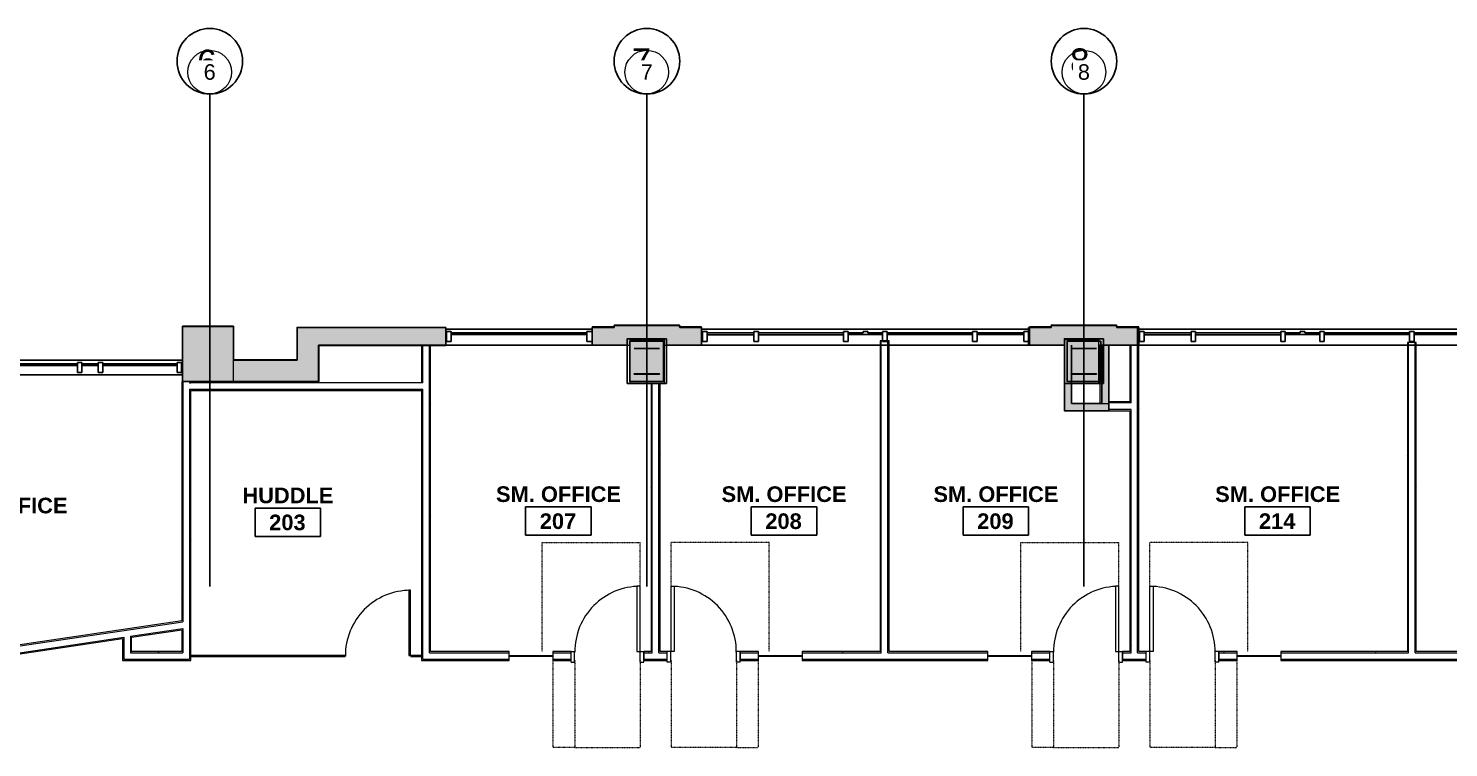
# Model space of a CAD drawing. Header units: inches. Extents: x 25329 to 28023, y 11893 to 13703.
# Drawn here: x 26722 to 27502, y 13308 to 13703 of the extents above; entities that cross this region are included whole.
import ezdxf

# ---------------------------------------------------------------- set-up
doc = ezdxf.new("R2010")
doc.units = ezdxf.units.IN
doc.header["$MEASUREMENT"] = 0
for name, pattern in [('Dash', [0.25, 0.125, -0.125]), ('Grid Line 1_2_', [0.875, 0.5, -0.125, 0.125, -0.125]), ('L1$0$Plaza America BA02$0$CENTER2', [1.125, 0.75, -0.125, 0.125, -0.125]), ('L1$0$Plaza America BA02$0$DASHDOT', [1, 0.5, -0.25, 0, -0.25]), ('L1$0$SAG 02ATL Ste230PHII$0$CENTER2', [1.125, 0.75, -0.125, 0.125, -0.125])]:
    doc.linetypes.add(name, pattern=pattern)
for name, color, linetype, lineweight in [('A-AREA-IDEN', 2, 'Continuous', 9), ('A-DOOR', 31, 'Continuous', 13), ('A-DOOR-FRAM', 31, 'Continuous', 20), ('A-GENM', 13, 'Continuous', 13), ('A-GLAZ', 151, 'Continuous', 13), ('A-WALL', 113, 'Continuous', 13), ('A-WALL-PATT', 111, 'Continuous', 13), ('I-WALL', 2, 'Continuous', 13), ('Plaza America_Tower 1_2nd Floor -REVIT_dwg', 8, 'Continuous', 9), ('S-COLS', 52, 'Continuous', 13), ('S-GRID', 1, 'Continuous', 9), ('S-GRID-IDEN', 1, 'Continuous', 9)]:
    doc.layers.add(name, color=color, linetype=linetype, lineweight=lineweight)
for name, color, linetype in [('L1$0$A-Cols-Extr', 3, 'Continuous'), ('L1$0$A-Glaz', 92, 'Continuous'), ('L1$0$A-Wall-Extr', 7, 'Continuous'), ('L1$0$Plaza America BA02$0$14', 5, 'L1$0$Plaza America BA02$0$DASHDOT'), ('L1$0$Plaza America BA02$0$A-Column grid', 252, 'L1$0$Plaza America BA02$0$CENTER2'), ('L1$0$SAG 02ATL Ste230PHII$0$A-Column grid', 252, 'L1$0$SAG 02ATL Ste230PHII$0$CENTER2')]:
    doc.layers.add(name, color=color, linetype=linetype)
doc.styles.add('L1$0$Plaza America BA02$0$MONOTXT', font='MONOTXT', dxfattribs={"height": 0.2})
doc.styles.add('Swis721 Lt BT', font='swissl.ttf', dxfattribs={"height": 8.514638})
doc.styles.add('Swis721 Lt BT_B', font='', dxfattribs={"height": 8.583975})
doc.styles.get('Swis721 Lt BT_B').set_extended_font_data('Swis721 Lt BT', bold=True)
pattern_1 = [(0, (0, 0), (30.72, 7.68), [1.267, -21.773, 1.267, -21.773, -122.88]), (0, (0, 0), (30.72, 7.68), [-46.08, 1.267, -44.813, 1.267, -21.773, -53.76]), (0, (0, 0), (30.72, 7.68), [-115.2, 1.267, -14.093, 1.267, -37.133]), (120, (11.52, 3.84), (-22.0110751, 22.7643004), [1.267, -21.773, 1.267, -21.773, -122.88]), (120, (11.52, 3.84), (-22.0110751, 22.7643004), [-46.08, 1.267, -44.813, 1.267, -21.773, -53.76]), (120, (11.52, 3.84), (-22.0110751, 22.7643004), [-115.2, 1.267, -14.093, 1.267, -37.133]), (240, (15.36, 19.2), (-8.7089249, -30.4443004), [1.267, -21.773, 1.267, -21.773, -122.88]), (240, (15.36, 19.2), (-8.7089249, -30.4443004), [-46.08, 1.267, -44.813, 1.267, -21.773, -53.76]), (240, (15.36, 19.2), (-8.7089249, -30.4443004), [-115.2, 1.267, -14.093, 1.267, -37.133])]

# ---------------------------------------------------------------- blocks, each defined once
blk = doc.blocks.new('L1')
at = {"layer": 'L1$0$A-Cols-Extr'}
for points in [[(27072.47, 13532.61), (27072.47, 13508.11), (27050.99, 13508.11), (27050.99, 13532.61)], [(27070.98, 13531.26), (27070.98, 13509.26), (27052.48, 13509.26), (27052.48, 13531.26)], [(27312.47, 13532.61), (27312.47, 13508.11), (27290.99, 13508.11), (27290.99, 13532.61)], [(27310.98, 13531.26), (27310.98, 13509.26), (27292.48, 13509.26), (27292.48, 13531.26)], [(27068.73, 13513.26), (27068.73, 13513.36), (27054.73, 13513.36), (27054.73, 13513.26)], [(27308.73, 13513.26), (27308.73, 13513.36), (27294.73, 13513.36), (27294.73, 13513.26)]]:
    blk.add_lwpolyline(points, close=True, dxfattribs=at)
for points in [[(27068.73, 13527.26), (27054.73, 13527.26)], [(27061.73, 13513.36), (27061.73, 13527.36)], [(27308.73, 13527.26), (27294.73, 13527.26)], [(27301.73, 13513.36), (27301.73, 13527.36)]]:
    blk.add_lwpolyline(points, dxfattribs=at)
at = {"layer": 'L1$0$A-Glaz'}
for p, q in [((26951.31, 13538.91), (26951.31, 13529.16)), ((27031.81, 13537.91), (26951.31, 13537.91)), ((27031.81, 13538.91), (27031.81, 13529.16)), ((27091.81, 13538.91), (27091.81, 13529.16)), ((27271.31, 13537.91), (27091.81, 13537.91)), ((27331.81, 13538.91), (27331.81, 13529.16)), ((27511.81, 13537.91), (27331.81, 13537.91)), ((27031.81, 13529.16), (26951.31, 13529.16)), ((26951.81, 13536.66), (26951.81, 13531.16)), ((26954.31, 13536.66), (26951.81, 13536.66)), ((26951.81, 13531.16), (26954.31, 13531.16)), ((26954.31, 13531.16), (26954.31, 13536.66)), ((27028.81, 13535.91), (26954.31, 13535.91)), ((27028.81, 13534.91), (26954.31, 13534.91)), ((27028.81, 13536.66), (27028.81, 13531.16)), ((27031.31, 13536.66), (27028.81, 13536.66)), ((27028.81, 13531.16), (27031.31, 13531.16)), ((27271.81, 13529.16), (27091.81, 13529.16)), ((27092.31, 13536.62), (27092.31, 13531.12)), ((27094.81, 13536.62), (27092.31, 13536.62)), ((27092.31, 13531.12), (27094.81, 13531.12)), ((27094.81, 13531.12), (27094.81, 13536.62)), ((27120.56, 13535.91), (27094.81, 13535.91)), ((27120.56, 13534.85), (27094.81, 13534.85)), ((27120.56, 13536.62), (27120.56, 13531.12)), ((27123.06, 13536.62), (27120.56, 13536.62)), ((27120.56, 13531.12), (27123.06, 13531.12)), ((27123.06, 13531.12), (27123.06, 13536.62)), ((27169.81, 13535.91), (27123.06, 13535.91)), ((27169.81, 13534.85), (27123.06, 13534.85)), ((27169.81, 13536.66), (27169.81, 13531.16)), ((27172.31, 13536.66), (27169.81, 13536.66)), ((27169.81, 13534.66), (27169.81, 13534.66)), ((27169.81, 13531.16), (27172.31, 13531.16)), ((27172.31, 13531.16), (27172.31, 13536.66)), ((27180.56, 13535.91), (27172.31, 13535.91)), ((27191.18, 13534.91), (27172.31, 13534.91)), ((27172.31, 13534.66), (27172.31, 13534.66)), ((27180.56, 13536.66), (27183.06, 13536.66)), ((27180.56, 13536.66), (27180.56, 13535.91)), ((27183.06, 13536.66), (27183.06, 13535.91)), ((27183.06, 13535.91), (27191.18, 13535.91)), ((27191.18, 13536.66), (27191.18, 13531.16)), ((27193.68, 13536.66), (27191.18, 13536.66)), ((27191.18, 13531.16), (27193.68, 13531.16)), ((27193.68, 13531.16), (27193.68, 13536.66)), ((27193.68, 13535.91), (27240.56, 13535.91)), ((27193.68, 13534.91), (27240.56, 13534.91)), ((27240.56, 13536.66), (27240.56, 13531.16)), ((27243.06, 13536.66), (27240.56, 13536.66)), ((27240.56, 13531.16), (27243.06, 13531.16)), ((27243.06, 13531.16), (27243.06, 13536.66)), ((27243.06, 13535.91), (27268.81, 13535.91)), ((27243.06, 13534.91), (27268.81, 13534.91)), ((27271.31, 13536.66), (27268.81, 13536.66)), ((27268.81, 13536.66), (27268.81, 13531.16)), ((27268.81, 13531.16), (27271.31, 13531.16)), ((27511.81, 13529.16), (27331.81, 13529.16)), ((27334.81, 13536.62), (27332.31, 13536.62)), ((27332.31, 13536.62), (27332.31, 13531.12)), ((27332.31, 13531.12), (27334.81, 13531.12)), ((27334.81, 13531.12), (27334.81, 13536.62)), ((27360.56, 13535.91), (27334.81, 13535.91)), ((27360.56, 13534.85), (27334.81, 13534.85)), ((27363.06, 13536.62), (27360.56, 13536.62)), ((27360.56, 13536.62), (27360.56, 13531.12)), ((27360.56, 13531.12), (27363.06, 13531.12)), ((27363.06, 13531.12), (27363.06, 13536.62)), ((27409.81, 13535.91), (27363.06, 13535.91)), ((27409.81, 13534.85), (27363.06, 13534.85)), ((27412.31, 13536.66), (27409.81, 13536.66)), ((27409.81, 13536.66), (27409.81, 13531.16)), ((27409.81, 13534.66), (27409.81, 13534.66)), ((27409.81, 13531.16), (27412.31, 13531.16)), ((27412.31, 13531.16), (27412.31, 13536.66)), ((27420.56, 13535.91), (27412.31, 13535.91)), ((27431.18, 13534.91), (27412.31, 13534.91)), ((27412.31, 13534.66), (27412.31, 13534.66)), ((27420.56, 13536.66), (27420.56, 13535.91)), ((27420.56, 13536.66), (27423.06, 13536.66)), ((27423.06, 13536.66), (27423.06, 13535.91)), ((27423.06, 13535.91), (27431.18, 13535.91)), ((27433.68, 13536.66), (27431.18, 13536.66)), ((27431.18, 13536.66), (27431.18, 13531.16)), ((27431.18, 13531.16), (27433.68, 13531.16)), ((27433.68, 13531.16), (27433.68, 13536.66)), ((27433.68, 13535.91), (27480.56, 13535.91)), ((27433.68, 13534.91), (27480.56, 13534.91)), ((27483.06, 13536.66), (27480.56, 13536.66)), ((27480.56, 13536.66), (27480.56, 13531.16)), ((27480.56, 13531.16), (27483.06, 13531.16)), ((27483.06, 13531.16), (27483.06, 13536.66)), ((27483.06, 13535.91), (27508.81, 13535.91)), ((27483.06, 13534.91), (27508.81, 13534.91)), ((26596.82, 13520.91), (26806.81, 13520.91)), ((26703.06, 13518.91), (26749.12, 13518.91)), ((26703.06, 13517.91), (26749.12, 13517.91)), ((26749.12, 13519.66), (26751.62, 13519.66)), ((26749.12, 13514.16), (26749.12, 13519.66)), ((26749.12, 13514.16), (26751.62, 13514.16)), ((26751.62, 13519.66), (26751.62, 13514.16)), ((26751.62, 13518.91), (26760.56, 13518.91)), ((26751.62, 13517.91), (26760.56, 13517.91)), ((26760.56, 13519.66), (26763.06, 13519.66)), ((26760.56, 13514.16), (26760.56, 13519.66)), ((26760.56, 13514.16), (26763.06, 13514.16)), ((26763.06, 13519.66), (26763.06, 13514.16)), ((26763.06, 13518.91), (26803.81, 13518.91)), ((26763.06, 13517.91), (26803.81, 13517.91)), ((26803.81, 13519.66), (26806.31, 13519.66)), ((26803.81, 13514.16), (26803.81, 13519.66)), ((26803.81, 13514.16), (26806.31, 13514.16)), ((26806.31, 13519.66), (26806.31, 13514.16)), ((26806.88, 13512.91), (26596.74, 13512.91))]:
    blk.add_line(p, q, dxfattribs=at)
at = {"layer": 'L1$0$A-Wall-Extr'}
for p, q in [((26806.81, 13539.54), (26806.81, 13509.16)), ((26806.81, 13539.54), (26834.81, 13539.54)), ((26834.81, 13520.91), (26834.81, 13539.54)), ((26869.81, 13539.07), (26869.81, 13520.91)), ((26869.81, 13539.07), (26869.81, 13539.07)), ((26869.81, 13538.91), (26951.31, 13538.91)), ((27043.81, 13538.91), (27031.81, 13538.91)), ((27079.81, 13539.91), (27043.81, 13539.91)), ((27043.81, 13539.91), (27043.81, 13538.91)), ((27079.81, 13539.91), (27079.81, 13539.91)), ((27079.81, 13539.91), (27079.81, 13538.91)), ((27091.81, 13538.91), (27079.81, 13538.91)), ((27271.31, 13538.91), (27271.31, 13529.16)), ((27283.81, 13538.91), (27271.81, 13538.91)), ((27283.81, 13539.91), (27283.81, 13538.91)), ((27319.81, 13539.91), (27283.81, 13539.91)), ((27319.81, 13539.91), (27319.81, 13538.91)), ((27319.81, 13539.91), (27319.81, 13539.91)), ((27331.81, 13538.91), (27319.81, 13538.91)), ((26881.56, 13529.16), (26881.56, 13509.16)), ((26951.31, 13529.16), (26881.56, 13529.16)), ((27031.81, 13529.16), (27050.99, 13529.16)), ((27091.81, 13529.16), (27072.47, 13529.16)), ((27271.81, 13529.16), (27290.99, 13529.16)), ((27290.99, 13529.16), (27290.99, 13493.16)), ((27290.99, 13529.16), (27290.99, 13493.16)), ((27294.99, 13529.16), (27294.99, 13497.16)), ((27294.99, 13529.16), (27294.99, 13497.16)), ((27311.49, 13497.16), (27311.49, 13529.16)), ((27311.49, 13497.16), (27311.49, 13529.16)), ((27331.81, 13529.16), (27312.47, 13529.16)), ((27315.49, 13493.16), (27315.49, 13529.16)), ((27315.49, 13493.16), (27315.49, 13529.16)), ((26834.81, 13520.91), (26869.81, 13520.91)), ((26881.56, 13509.16), (26806.81, 13509.16)), ((27290.99, 13493.16), (27315.49, 13493.16)), ((27290.99, 13493.16), (27315.49, 13493.16)), ((27294.99, 13497.16), (27311.49, 13497.16)), ((27294.99, 13497.16), (27311.49, 13497.16))]:
    blk.add_line(p, q, dxfattribs=at)
at = {"layer": 'L1$0$A-Wall-Extr', "linetype": 'Continuous'}
for p, q in [((26806.81, 13509.16), (26806.81, 13539.54)), ((26951.31, 13538.91), (26951.31, 13529.16))]:
    blk.add_line(p, q, dxfattribs=at)
at = {"layer": 'L1$0$A-Wall-Extr', "linetype": 'Continuous', "flags": 128}
blk.add_lwpolyline([(27031.81, 13538.91), (27031.81, 13529.16), (27050.99, 13529.16), (27050.99, 13508.11), (27072.47, 13508.11), (27072.47, 13529.16), (27091.81, 13529.16), (27091.81, 13538.91), (27079.81, 13538.91), (27079.81, 13539.91), (27043.81, 13539.91), (27043.81, 13538.91)], close=True, dxfattribs=at)
blk.add_lwpolyline([(27271.31, 13538.91), (27271.31, 13529.16), (27290.99, 13529.16), (27290.99, 13493.16), (27315.49, 13493.16), (27315.49, 13529.16), (27331.81, 13529.16), (27331.81, 13538.91), (27319.81, 13538.91), (27319.81, 13539.91), (27283.81, 13539.91), (27283.81, 13538.91), (27271.31, 13538.91)], dxfattribs=at)
at = {"layer": 'L1$0$Plaza America BA02$0$14', "linetype": 'Continuous'}
for centre in [(26821.8, 13684.95), (27061.79, 13684.95), (27301.78, 13684.95)]:
    blk.add_ellipse(centre, major_axis=(18, 0), ratio=0.99964, start_param=0, end_param=6.283175, dxfattribs=at)
at = {"layer": 'L1$0$Plaza America BA02$0$A-Column grid'}
for p, q in [((26821.73, 13666.96), (26821.73, 13396.73)), ((27061.73, 13666.96), (27061.73, 13396.73)), ((27301.73, 13666.96), (27301.73, 13396.73))]:
    blk.add_line(p, q, dxfattribs=at)
at = {"layer": 'L1$0$SAG 02ATL Ste230PHII$0$A-Column grid', "linetype": 'Continuous'}
for p, q in [((26821.73, 13666.96), (26821.73, 13396.73)), ((27061.73, 13666.96), (27061.73, 13396.73)), ((27301.73, 13666.96), (27301.73, 13396.73))]:
    blk.add_line(p, q, dxfattribs=at)
at = {"layer": 'L1$0$Plaza America BA02$0$14', "linetype": 'Continuous', "style": 'L1$0$Plaza America BA02$0$MONOTXT', "width": 1.000361}
for s, p in [('6', (26814.37, 13677.79)), ('7', (27052.98, 13678.48)), ('8', (27293.66, 13678.48))]:
    blk.add_text(s, height=13.49, dxfattribs=at).set_placement(p)
blk = doc.blocks.new('Single Flush - OTJ_SOLIDFLUSH_ALUM-4900816-FIRST FLOOR CONSTRUCTION')
at = {"layer": 'A-DOOR', "lineweight": 20}
for p, q in [((16.16, 38.25), (16.16, 2.44)), ((17.91, 38.25), (16.16, 38.25)), ((17.91, 2.44), (17.91, 38.25)), ((16.16, 2.44), (17.91, 2.44))]:
    blk.add_line(p, q, dxfattribs=at)
at = {"layer": 'A-DOOR', "lineweight": 9}
blk.add_arc((17.91, 2.44), 35.81, 90, 180.5, dxfattribs=at)
at = {"layer": 'A-DOOR-FRAM'}
for p, q in [((-20, -3.31), (-20, 2.44)), ((-20, 2.44), (-18, 2.44)), ((-18, -3.31), (-18, 2.44)), ((18, -3.31), (18, 2.44)), ((18, 2.44), (20, 2.44)), ((20, -3.31), (20, 2.44)), ((-20, -3.31), (-18, -3.31)), ((18, -3.31), (20, -3.31))]:
    blk.add_line(p, q, dxfattribs=at)
at = {"layer": 'A-GENM', "linetype": 'Dash', "lineweight": 9}
for p, q in [((-35.91, 62.25), (17.91, 62.25)), ((-35.91, 2.44), (-35.91, 62.25)), ((17.91, 2.44), (17.91, 62.25)), ((17.87, 2.44), (17.91, 2.44)), ((-29.91, -2.44), (-29.91, -50.25)), ((-17.91, -2.44), (-17.91, -50.25)), ((17.87, -2.44), (17.91, -2.44)), ((17.91, -2.44), (17.91, -50.25)), ((-17.91, -50.25), (-29.91, -50.25)), ((-17.91, -50.25), (17.91, -50.25))]:
    blk.add_line(p, q, dxfattribs=at)
blk = doc.blocks.new('Single Flush - OTJ_SOLIDFLUSH_ALUM-4900275-FIRST FLOOR CONSTRUCTION')
at = {"layer": 'A-DOOR', "lineweight": 20}
for p, q in [((16.16, -2.44), (17.91, -2.44)), ((16.16, -38.25), (16.16, -2.44)), ((17.91, -2.44), (17.91, -38.25)), ((17.91, -38.25), (16.16, -38.25))]:
    blk.add_line(p, q, dxfattribs=at)
at = {"layer": 'A-DOOR', "lineweight": 9}
blk.add_arc((17.91, -2.44), 35.81, 179.5, 270, dxfattribs=at)
at = {"layer": 'A-DOOR-FRAM'}
for p, q in [((-20, 3.31), (-20, -2.44)), ((-20, 3.31), (-18, 3.31)), ((-18, 3.31), (-18, -2.44)), ((18, 3.31), (18, -2.44)), ((18, 3.31), (20, 3.31)), ((20, 3.31), (20, -2.44)), ((-20, -2.44), (-18, -2.44)), ((18, -2.44), (20, -2.44))]:
    blk.add_line(p, q, dxfattribs=at)
at = {"layer": 'A-GENM', "linetype": 'Dash', "lineweight": 9}
for p, q in [((-17.91, 50.25), (-29.91, 50.25)), ((-29.91, 2.44), (-29.91, 50.25)), ((-17.91, 50.25), (17.91, 50.25)), ((-17.91, 2.44), (-17.91, 50.25)), ((17.91, 2.44), (17.91, 50.25)), ((17.87, 2.44), (17.91, 2.44)), ((-35.91, -2.44), (-35.91, -62.25)), ((17.87, -2.44), (17.91, -2.44)), ((17.91, -2.44), (17.91, -62.25)), ((-35.91, -62.25), (17.91, -62.25))]:
    blk.add_line(p, q, dxfattribs=at)
blk = doc.blocks.new('Single Glass Door - 36_ x 96_-4888983-FIRST FLOOR CONSTRUCTION')
at = {"layer": 'A-DOOR', "lineweight": 20}
for p, q in [((16.90625, 36.0625), (16.90625, 0.25)), ((17.90625, 36.0625), (16.90625, 36.0625)), ((17.90625, 0.25), (17.90625, 36.0625)), ((16.90625, 0.25), (17.90625, 0.25))]:
    blk.add_line(p, q, dxfattribs=at)
at = {"layer": 'A-DOOR', "lineweight": 9}
blk.add_arc((17.90625, 0.25), 35.8125, 90, 180.5, dxfattribs=at)
blk = doc.blocks.new('Frameless opening with glazing - 24_ x 96_-4900874-FIRST FLOOR CONSTRUCTION')
at = {"layer": 'A-GLAZ', "lineweight": 30}
blk.add_line((-13.5, 0.0625), (10.5, 0.0625), dxfattribs=at)
blk = doc.blocks.new('Concrete-Rectangular-Column - 19 X 24-5195709-FIRST FLOOR CONSTRUCTION')
at = {"layer": 'S-COLS', "lineweight": 9}
blk.add_hatch(color=7, dxfattribs=at).paths.add_polyline_path([(-9.5, -12), (9.5, -12), (9.5, 12), (-9.5, 12)], flags=0)
at = {"layer": 'S-COLS', "color": 8, "lineweight": 20}
for p, q in [((9.5, 12), (-9.5, 12)), ((-9.5, 12), (-9.5, -12)), ((9.5, -12), (9.5, 12)), ((-9.5, -12), (9.5, -12))]:
    blk.add_line(p, q, dxfattribs=at)
blk = doc.blocks.new('Concrete-Rectangular-Column - 28 X 36-5114309-FIRST FLOOR CONSTRUCTION')
at = {"layer": 'S-COLS', "lineweight": 9}
blk.add_hatch(color=7, dxfattribs=at).paths.add_polyline_path([(14, -15), (14, 15), (-14, 15), (-14, -15)], flags=0)
at = {"layer": 'S-COLS', "color": 8, "lineweight": 20}
for p, q in [((14, 15), (-14, 15)), ((-14, 15), (-14, -15)), ((14, -15), (14, 15)), ((-14, -15), (14, -15))]:
    blk.add_line(p, q, dxfattribs=at)
blk = doc.blocks.new('Grid - Grid Head - Circle-50561-FIRST FLOOR CONSTRUCTION')
at = {"layer": 'S-GRID-IDEN'}
blk.add_circle((0, 0), 0.125, dxfattribs=at)
blk = doc.blocks.new('Room Tag - Room Name and Number-3379422-FIRST FLOOR CONSTRUCTION')
at = {"layer": 'A-AREA-IDEN'}
for p, q in [((-0.1881, -0.1636), (-0.1881, -0.0018)), ((-0.1881, -0.0018), (0.1869, -0.0018)), ((0.1869, -0.0018), (-0.1881, -0.0018)), ((-0.1881, -0.0018), (-0.1881, -0.1636)), ((0.1869, -0.0018), (0.1869, -0.1636)), ((0.1869, -0.1636), (0.1869, -0.0018)), ((0.1869, -0.1636), (-0.1881, -0.1636)), ((-0.1881, -0.1636), (0.1869, -0.1636))]:
    blk.add_line(p, q, dxfattribs=at)

msp = doc.modelspace()

# ---------------------------------------------------------------- hatches: boundary and pattern name
at = {"layer": 'A-WALL-PATT', "lineweight": 9}
for points in [[(26869.81, 13509.16), (26881.81, 13509.16), (26881.81, 13538.91), (26869.81, 13538.91), (26869.81, 13521.16)], [(26951.31, 13528.91), (26951.31, 13538.91), (26881.81, 13538.91), (26881.81, 13528.91)], [(27043.81, 13529.17), (27043.81, 13539.17), (27031.81, 13539.17), (27031.81, 13529.17)], [(27071.47, 13529.17), (27079.65, 13529.17), (27079.65, 13540.17), (27043.81, 13540.17), (27043.81, 13529.17), (27052.47, 13529.17), (27052.47, 13532.11), (27071.47, 13532.11), (27071.47, 13531.45)], [(27079.65, 13529.17), (27091.81, 13529.17), (27091.81, 13539.17), (27079.65, 13539.17), (27079.65, 13531.55)], [(27272.45, 13529.17), (27283.81, 13529.17), (27283.81, 13539.17), (27271.81, 13539.17), (27271.81, 13529.17)], [(27319.65, 13529.17), (27319.65, 13540.17), (27283.81, 13540.17), (27283.81, 13529.17), (27290.99, 13529.17), (27290.99, 13532.11), (27309.99, 13532.11), (27309.99, 13529.17)], [(27319.65, 13529.17), (27331.24, 13529.17), (27331.24, 13539.17), (27319.65, 13539.17), (27319.65, 13530.55)], [(27310.49, 13497.16), (27315.49, 13497.16), (27315.49, 13529.16), (27310.49, 13529.16)], [(26869.81, 13509.16), (26869.81, 13521.16), (26834.81, 13521.16), (26834.81, 13509.16)], [(27290.99, 13493.16), (27294.99, 13493.16), (27294.99, 13508.11), (27290.99, 13508.11), (27290.99, 13493.79)], [(27315.49, 13493.16), (27315.49, 13497.16), (27294.99, 13497.16), (27294.99, 13493.16)]]:
    msp.add_hatch(color=7, dxfattribs=at).paths.add_polyline_path(points, flags=0)
h = msp.add_hatch(dxfattribs=at)
h.set_pattern_fill('FP2_2', color=256, style=0, pattern_type=2)
h.set_pattern_definition(pattern_1)
h.paths.add_polyline_path([(27331.86, 13360.99), (27331.86, 13539.17), (27331.24, 13539.17), (27331.24, 13360.99)], flags=0)
h = msp.add_hatch(dxfattribs=at)
h.set_pattern_fill('FP2_2', color=256, style=0, pattern_type=2)
h.set_pattern_definition(pattern_1)
h.paths.add_polyline_path([(27189.84, 13360.99), (27190.47, 13360.99), (27190.47, 13531.55), (27189.84, 13531.55), (27189.84, 13436.14)], flags=0)
h = msp.add_hatch(dxfattribs=at)
h.set_pattern_fill('FP2_2', color=256, style=0, pattern_type=2)
h.set_pattern_definition(pattern_1)
h.paths.add_polyline_path([(27194.09, 13360.99), (27194.72, 13360.99), (27194.72, 13531.55), (27194.09, 13531.55), (27194.09, 13436.14)], flags=0)
h = msp.add_hatch(dxfattribs=at)
h.set_pattern_fill('FP2_2', color=256, style=0, pattern_type=2)
h.set_pattern_definition(pattern_1)
h.paths.add_polyline_path([(27326.99, 13360.99), (27327.61, 13360.99), (27327.61, 13493.79), (27326.99, 13493.79), (27326.99, 13436.14)], flags=0)
h.paths.add_polyline_path([(27327.61, 13497.41), (27327.61, 13529.17), (27326.99, 13529.17), (27326.99, 13497.41)], flags=0)
h = msp.add_hatch(dxfattribs=at)
h.set_pattern_fill('FP2_2', color=256, style=0, pattern_type=2)
h.set_pattern_definition(pattern_1)
h.paths.add_polyline_path([(27479.37, 13360.99), (27479.99, 13360.99), (27479.99, 13530.55), (27479.37, 13530.55), (27479.37, 13436.14)], flags=0)
h = msp.add_hatch(dxfattribs=at)
h.set_pattern_fill('FP2_2', color=256, style=0, pattern_type=2)
h.set_pattern_definition(pattern_1)
h.paths.add_polyline_path([(27484.24, 13360.99), (27484.24, 13530.55), (27483.62, 13530.55), (27483.62, 13360.99)], flags=0)
h = msp.add_hatch(dxfattribs=at)
h.set_pattern_fill('FP2_2', color=256, style=0, pattern_type=2)
h.set_pattern_definition(pattern_1)
h.paths.add_polyline_path([(26938.12, 13356.11), (26938.74, 13356.11), (26938.74, 13358.3), (26938.12, 13358.3), (26938.12, 13356.74)], flags=0)
h.paths.add_polyline_path([(26938.12, 13358.8), (26938.74, 13358.8), (26938.74, 13504.93), (26938.12, 13504.93), (26938.12, 13436.14)], flags=0)
h.paths.add_polyline_path([(26938.12, 13508.55), (26938.74, 13508.55), (26938.74, 13528.91), (26938.12, 13528.91)], flags=0)
h = msp.add_hatch(dxfattribs=at)
h.set_pattern_fill('FP2_2', color=256, style=0, pattern_type=2)
h.set_pattern_definition(pattern_1)
h.paths.add_polyline_path([(26942.99, 13360.36), (26942.99, 13528.91), (26942.37, 13528.91), (26942.37, 13360.36)], flags=0)
h = msp.add_hatch(dxfattribs=at)
h.set_pattern_fill('FP2_2', color=256, style=0, pattern_type=2)
h.set_pattern_definition(pattern_1)
h.paths.add_polyline_path([(26807.06, 13360.99), (26807.06, 13373.65), (26806.43, 13373.56), (26806.43, 13360.99)], flags=0)
h.paths.add_polyline_path([(26806.43, 13377.23), (26807.06, 13377.32), (26807.06, 13509.16), (26806.43, 13509.16), (26806.43, 13377.32)], flags=0)
h = msp.add_hatch(dxfattribs=at)
h.set_pattern_fill('FP2_2', color=256, style=0, pattern_type=2)
h.set_pattern_definition(pattern_1)
h.paths.add_polyline_path([(26810.68, 13356.74), (26811.31, 13356.75), (26811.31, 13358.3), (26810.68, 13358.3)], flags=0)
h.paths.add_polyline_path([(26811.31, 13358.8), (26811.31, 13504.93), (26810.68, 13504.93), (26810.68, 13358.8)], flags=0)
h.paths.add_polyline_path([(26810.79, 13508.55), (26811.31, 13508.55), (26811.31, 13509.16), (26810.68, 13509.16), (26810.68, 13508.55)], flags=0)
h = msp.add_hatch(dxfattribs=at)
h.set_pattern_fill('FP2_2', color=256, style=0, pattern_type=2)
h.set_pattern_definition(pattern_1)
h.paths.add_polyline_path([(27064.74, 13360.99), (27064.74, 13508.11), (27064.12, 13508.11), (27064.12, 13360.99)], flags=0)
h = msp.add_hatch(dxfattribs=at)
h.set_pattern_fill('FP2_2', color=256, style=0, pattern_type=2)
h.set_pattern_definition(pattern_1)
h.paths.add_polyline_path([(27068.37, 13360.99), (27068.99, 13360.99), (27068.99, 13508.11), (27068.37, 13508.11), (27068.37, 13436.14)], flags=0)
h = msp.add_hatch(dxfattribs=at)
h.set_pattern_fill('FP2_2', color=256, style=0, pattern_type=2)
h.set_pattern_definition(pattern_1)
h.paths.add_polyline_path([(26938.12, 13504.3), (26938.12, 13504.93), (26811.31, 13504.93), (26811.31, 13504.3), (26881.81, 13504.3)], flags=0)
h = msp.add_hatch(dxfattribs=at)
h.set_pattern_fill('FP2_2', color=256, style=0, pattern_type=2)
h.set_pattern_definition(pattern_1)
h.paths.add_polyline_path([(26530.06, 13331.98), (26543.26, 13333.94), (26543.17, 13334.56), (26530.06, 13332.61)], flags=0)
h.paths.add_polyline_path([(26582.83, 13339.8), (26588.16, 13340.59), (26588.06, 13341.21), (26582.74, 13340.42)], flags=0)
h.paths.add_polyline_path([(26611.9, 13344.11), (26774.56, 13368.21), (26774.56, 13368.84), (26611.8, 13344.73)], flags=0)
h.paths.add_polyline_path([(26778.18, 13368.74), (26806.43, 13372.93), (26806.43, 13373.56), (26778.18, 13369.38), (26778.18, 13368.84)], flags=0)
h = msp.add_hatch(dxfattribs=at)
h.set_pattern_fill('FP2_2', color=256, style=0, pattern_type=2)
h.set_pattern_definition(pattern_1)
h.paths.add_polyline_path([(26534.31, 13336.91), (26542.64, 13338.14), (26542.55, 13338.76), (26534.31, 13337.54), (26534.31, 13337)], flags=0)
h.paths.add_polyline_path([(26582.21, 13344.01), (26587.53, 13344.79), (26587.44, 13345.41), (26582.12, 13344.62)], flags=0)
h.paths.add_polyline_path([(26611.27, 13348.31), (26806.43, 13377.23), (26806.43, 13377.86), (26611.18, 13348.93)], flags=0)
h = msp.add_hatch(dxfattribs=at)
h.set_pattern_fill('FP2_2', color=256, style=0, pattern_type=2)
h.set_pattern_definition(pattern_1)
h.paths.add_polyline_path([(26806.43, 13360.36), (26807.06, 13360.36), (26807.06, 13360.99), (26778.81, 13360.99), (26778.81, 13360.36), (26780.68, 13360.36)], flags=0)
h = msp.add_hatch(dxfattribs=at)
h.set_pattern_fill('FP2_2', color=256, style=0, pattern_type=2)
h.set_pattern_definition(pattern_1)
h.paths.add_polyline_path([(27282.99, 13360.36), (27282.99, 13360.99), (27272.99, 13360.99), (27272.99, 13360.36)], flags=0)
h.paths.add_polyline_path([(27484.24, 13360.36), (27514.49, 13360.36), (27514.48, 13360.99), (27483.62, 13360.99), (27483.62, 13360.36)], flags=0)
h.paths.add_polyline_path([(27194.72, 13360.36), (27248.99, 13360.36), (27248.99, 13360.99), (27194.09, 13360.99), (27194.09, 13360.36)], flags=0)
h.paths.add_polyline_path([(27190.47, 13360.36), (27190.47, 13360.99), (27146.99, 13360.99), (27146.99, 13360.36), (27189.84, 13360.36)], flags=0)
h.paths.add_polyline_path([(27479.99, 13360.36), (27479.99, 13360.99), (27409.86, 13360.99), (27409.86, 13360.36), (27479.37, 13360.36)], flags=0)
h.paths.add_polyline_path([(27385.86, 13360.36), (27385.86, 13360.99), (27375.86, 13360.99), (27375.86, 13360.36)], flags=0)
h.paths.add_polyline_path([(27010.12, 13360.36), (27020.12, 13360.36), (27020.12, 13360.99), (27010.12, 13360.99)], flags=0)
h.paths.add_polyline_path([(27331.86, 13360.36), (27335.86, 13360.36), (27335.86, 13360.99), (27331.24, 13360.99), (27331.24, 13360.36)], flags=0)
h.paths.add_polyline_path([(27068.37, 13360.36), (27072.99, 13360.36), (27072.99, 13360.99), (27068.37, 13360.99)], flags=0)
h.paths.add_polyline_path([(26942.99, 13360.36), (26986.12, 13360.36), (26986.12, 13360.99), (26942.99, 13360.99)], flags=0)
h.paths.add_polyline_path([(27112.99, 13360.36), (27122.99, 13360.36), (27122.99, 13360.99), (27112.99, 13360.99)], flags=0)
h.paths.add_polyline_path([(27326.99, 13360.36), (27327.61, 13360.36), (27327.61, 13360.99), (27322.99, 13360.99), (27322.99, 13360.36)], flags=0)
h.paths.add_polyline_path([(27064.74, 13360.36), (27064.74, 13360.99), (27060.12, 13360.99), (27060.12, 13360.36), (27064.12, 13360.36)], flags=0)
h = msp.add_hatch(dxfattribs=at)
h.set_pattern_fill('FP2_2', color=256, style=0, pattern_type=2)
h.set_pattern_definition(pattern_1)
h.paths.add_polyline_path([(27178.96, 13356.11), (27248.99, 13356.11), (27248.99, 13356.74), (27146.99, 13356.74), (27146.99, 13356.11), (27178.34, 13356.11)], flags=0)
h.paths.add_polyline_path([(27483.62, 13356.11), (27510.24, 13356.11), (27510.24, 13356.74), (27409.86, 13356.74), (27409.86, 13356.11), (27479.99, 13356.11)], flags=0)
h.paths.add_polyline_path([(27331.24, 13356.11), (27335.86, 13356.11), (27335.86, 13356.74), (27322.99, 13356.74), (27322.99, 13356.11), (27327.63, 13356.11)], flags=0)
h.paths.add_polyline_path([(27272.99, 13356.11), (27282.99, 13356.11), (27282.99, 13356.74), (27272.99, 13356.74)], flags=0)
h.paths.add_polyline_path([(27385.86, 13356.11), (27385.86, 13356.74), (27375.86, 13356.74), (27375.86, 13356.11)], flags=0)
h.paths.add_polyline_path([(27112.99, 13356.11), (27122.99, 13356.11), (27122.99, 13356.74), (27112.99, 13356.74)], flags=0)
h.paths.add_polyline_path([(27072.99, 13356.11), (27072.99, 13356.74), (27060.12, 13356.74), (27060.12, 13356.11), (27068.99, 13356.11)], flags=0)
h.paths.add_polyline_path([(27020.12, 13356.11), (27020.12, 13356.74), (27010.12, 13356.74), (27010.12, 13356.11), (27010.17, 13356.11)], flags=0)
h.paths.add_polyline_path([(26942.37, 13356.11), (26986.12, 13356.11), (26986.12, 13356.74), (26938.74, 13356.74), (26938.76, 13356.11)], flags=0)

# ---------------------------------------------------------------- linework, layer by layer
at = {"layer": 'A-WALL', "color": 8, "lineweight": 20}
for p, q in [((26951.31, 13538.91), (26869.81, 13538.91)), ((26869.81, 13538.91), (26869.81, 13521.16)), ((26951.31, 13528.91), (26951.31, 13538.91)), ((27043.81, 13539.17), (27031.81, 13539.17)), ((27031.81, 13539.17), (27031.81, 13529.17)), ((27079.65, 13540.17), (27043.81, 13540.17)), ((27043.81, 13540.17), (27043.81, 13539.17)), ((27079.65, 13539.17), (27079.65, 13540.17)), ((27091.81, 13539.17), (27079.65, 13539.17)), ((27091.81, 13529.17), (27091.81, 13539.17)), ((27283.81, 13539.17), (27271.81, 13539.17)), ((27271.81, 13539.17), (27271.81, 13529.17)), ((27319.65, 13540.17), (27283.81, 13540.17)), ((27283.81, 13540.17), (27283.81, 13539.17)), ((27319.65, 13539.17), (27319.65, 13540.17)), ((27331.86, 13539.17), (27319.65, 13539.17)), ((27331.86, 13529.17), (27331.86, 13539.17)), ((27031.81, 13529.17), (27052.47, 13529.17)), ((27071.47, 13529.17), (27091.81, 13529.17)), ((27271.81, 13529.17), (27290.99, 13529.17)), ((27309.99, 13529.17), (27326.99, 13529.17)), ((26881.81, 13528.91), (26951.31, 13528.91)), ((26881.81, 13509.16), (26881.81, 13528.91)), ((26869.81, 13521.16), (26834.81, 13521.16)), ((26834.81, 13509.16), (26881.81, 13509.16)), ((27290.99, 13508.11), (27290.99, 13493.16)), ((27294.99, 13497.16), (27294.99, 13508.11)), ((27290.99, 13493.16), (27315.49, 13493.16)), ((27310.49, 13497.16), (27294.99, 13497.16)), ((27315.49, 13493.16), (27315.49, 13497.16))]:
    msp.add_line(p, q, dxfattribs=at)
at = {"layer": 'A-WALL'}
for p, q in [((27331.24, 13360.36), (27331.24, 13539.17)), ((27190.47, 13360.36), (27190.47, 13531.55)), ((27194.09, 13360.36), (27194.09, 13531.55)), ((27331.24, 13529.17), (27326.99, 13529.17)), ((27327.61, 13497.41), (27327.61, 13529.17)), ((27479.99, 13360.36), (27479.99, 13530.55)), ((27483.62, 13360.36), (27483.62, 13530.55)), ((26938.74, 13508.55), (26938.74, 13528.91)), ((26942.37, 13360.36), (26942.37, 13528.91)), ((26807.06, 13509.16), (26807.06, 13377.32)), ((26810.68, 13509.16), (26810.68, 13508.55)), ((26810.68, 13508.55), (26811.31, 13508.55)), ((26938.74, 13508.55), (26938.12, 13508.55)), ((27064.74, 13360.36), (27064.74, 13508.11)), ((27068.37, 13360.36), (27068.37, 13508.11)), ((26810.68, 13504.93), (26810.68, 13356.74)), ((26810.68, 13504.93), (26938.74, 13504.93)), ((26938.74, 13356.74), (26938.74, 13504.93)), ((27327.61, 13497.41), (27315.49, 13497.41)), ((27327.61, 13493.79), (27315.49, 13493.79)), ((27327.61, 13360.36), (27327.61, 13493.79)), ((26611.27, 13348.31), (26807.06, 13377.32)), ((26778.18, 13369.38), (26807.06, 13373.65)), ((26807.06, 13373.65), (26807.06, 13360.36)), ((26611.8, 13344.73), (26774.56, 13368.84)), ((26774.56, 13368.84), (26774.56, 13356.74)), ((26778.18, 13369.38), (26778.18, 13360.36)), ((26778.18, 13360.36), (26807.06, 13360.36)), ((26810.68, 13358.8), (26811.31, 13358.8)), ((26810.68, 13358.3), (26811.31, 13358.3)), ((26938.74, 13358.8), (26938.12, 13358.8)), ((26938.74, 13358.3), (26938.12, 13358.3)), ((26942.37, 13360.36), (26986.12, 13360.36)), ((27010.12, 13360.36), (27020.12, 13360.36)), ((27060.12, 13360.36), (27064.74, 13360.36)), ((27068.37, 13360.36), (27072.99, 13360.36)), ((27112.99, 13360.36), (27122.99, 13360.36)), ((27146.99, 13360.36), (27190.47, 13360.36)), ((27194.09, 13360.36), (27248.99, 13360.36)), ((27272.99, 13360.36), (27282.99, 13360.36)), ((27322.99, 13360.36), (27327.61, 13360.36)), ((27331.24, 13360.36), (27335.86, 13360.36)), ((27375.86, 13360.36), (27385.86, 13360.36)), ((27409.86, 13360.36), (27479.99, 13360.36)), ((27483.62, 13360.36), (27514.49, 13360.36)), ((26774.56, 13356.74), (26810.68, 13356.74)), ((26938.74, 13356.74), (26986.12, 13356.74)), ((27010.12, 13356.74), (27020.12, 13356.74)), ((27060.12, 13356.74), (27072.99, 13356.74)), ((27112.99, 13356.74), (27122.99, 13356.74)), ((27146.99, 13356.74), (27248.99, 13356.74)), ((27272.99, 13356.74), (27282.99, 13356.74)), ((27322.99, 13356.74), (27335.86, 13356.74)), ((27375.86, 13356.74), (27385.86, 13356.74)), ((27409.86, 13356.74), (27510.87, 13356.74))]:
    msp.add_line(p, q, dxfattribs=at)
at = {"layer": 'I-WALL'}
for p, q in [((27189.84, 13531.55), (27189.84, 13360.99)), ((27194.72, 13531.55), (27189.84, 13531.55)), ((27194.72, 13360.99), (27194.72, 13531.55)), ((27326.99, 13529.17), (27326.99, 13498.04)), ((27331.86, 13360.99), (27331.86, 13529.17)), ((27479.37, 13530.55), (27479.37, 13360.99)), ((27484.24, 13530.55), (27479.37, 13530.55)), ((27484.24, 13360.99), (27484.24, 13530.55)), ((26938.12, 13528.91), (26938.12, 13508.55)), ((26942.99, 13360.99), (26942.99, 13528.91)), ((26806.81, 13509.16), (26806.43, 13509.16)), ((26806.43, 13509.16), (26806.43, 13377.86)), ((26811.31, 13508.55), (26811.31, 13509.16)), ((26938.12, 13508.55), (26811.31, 13508.55)), ((27064.12, 13508.11), (27064.12, 13360.99)), ((27068.99, 13360.99), (27068.99, 13508.11)), ((26811.31, 13358.8), (26811.31, 13504.3)), ((26811.31, 13504.3), (26938.12, 13504.3)), ((26938.12, 13504.3), (26938.12, 13358.8)), ((27326.99, 13498.04), (27315.49, 13498.04)), ((27315.49, 13493.16), (27326.99, 13493.16)), ((27326.99, 13493.16), (27326.99, 13360.99)), ((26806.43, 13377.86), (26611.18, 13348.93)), ((26611.9, 13344.11), (26773.93, 13368.12)), ((26773.93, 13368.12), (26773.93, 13356.11)), ((26778.81, 13368.84), (26806.43, 13372.93)), ((26778.81, 13360.99), (26778.81, 13368.84)), ((26806.43, 13372.93), (26806.43, 13360.99)), ((26806.43, 13360.99), (26778.81, 13360.99)), ((26896.12, 13358.8), (26811.31, 13358.8)), ((26811.31, 13358.3), (26896.12, 13358.3)), ((26811.31, 13356.11), (26811.31, 13358.3)), ((26896.12, 13358.3), (26896.12, 13358.8)), ((26938.12, 13358.8), (26932.12, 13358.8)), ((26932.12, 13358.8), (26932.12, 13358.3)), ((26932.12, 13358.3), (26938.12, 13358.3)), ((26938.12, 13358.3), (26938.12, 13356.11)), ((26986.12, 13360.99), (26942.99, 13360.99)), ((26986.12, 13356.11), (26986.12, 13360.99)), ((27020.12, 13360.99), (27010.12, 13360.99)), ((27010.12, 13360.99), (27010.12, 13356.11)), ((27020.12, 13356.11), (27020.12, 13360.99)), ((27064.12, 13360.99), (27060.12, 13360.99)), ((27060.12, 13360.99), (27060.12, 13356.11)), ((27072.99, 13360.99), (27068.99, 13360.99)), ((27072.99, 13356.11), (27072.99, 13360.99)), ((27122.99, 13360.99), (27112.99, 13360.99)), ((27112.99, 13360.99), (27112.99, 13356.11)), ((27122.99, 13356.11), (27122.99, 13360.99)), ((27189.84, 13360.99), (27146.99, 13360.99)), ((27146.99, 13360.99), (27146.99, 13356.11)), ((27248.99, 13360.99), (27194.72, 13360.99)), ((27248.99, 13356.11), (27248.99, 13360.99)), ((27282.99, 13360.99), (27272.99, 13360.99)), ((27272.99, 13360.99), (27272.99, 13356.11)), ((27282.99, 13356.11), (27282.99, 13360.99)), ((27326.99, 13360.99), (27322.99, 13360.99)), ((27322.99, 13360.99), (27322.99, 13356.11)), ((27335.86, 13360.99), (27331.86, 13360.99)), ((27335.86, 13356.11), (27335.86, 13360.99)), ((27385.86, 13360.99), (27375.86, 13360.99)), ((27375.86, 13360.99), (27375.86, 13356.11)), ((27385.86, 13356.11), (27385.86, 13360.99)), ((27479.37, 13360.99), (27409.86, 13360.99)), ((27409.86, 13360.99), (27409.86, 13356.11)), ((27515.12, 13360.99), (27484.24, 13360.99)), ((26773.93, 13356.11), (26811.31, 13356.11)), ((26938.12, 13356.11), (26986.12, 13356.11)), ((27010.12, 13356.11), (27020.12, 13356.11)), ((27060.12, 13356.11), (27072.99, 13356.11)), ((27112.99, 13356.11), (27122.99, 13356.11)), ((27146.99, 13356.11), (27248.99, 13356.11)), ((27272.99, 13356.11), (27282.99, 13356.11)), ((27322.99, 13356.11), (27335.86, 13356.11)), ((27375.86, 13356.11), (27385.86, 13356.11)), ((27409.86, 13356.11), (27510.24, 13356.11))]:
    msp.add_line(p, q, dxfattribs=at)
at = {"layer": 'I-WALL', "color": 8, "lineweight": 20}
for p, q in [((27315.49, 13529.16), (27310.49, 13529.16)), ((27310.49, 13529.16), (27310.49, 13497.16)), ((27315.49, 13497.16), (27315.49, 13529.16)), ((27310.49, 13497.16), (27315.49, 13497.16))]:
    msp.add_line(p, q, dxfattribs=at)
at = {"layer": 'S-GRID', "linetype": 'Grid Line 1_2_'}
for p, q in [((26821.73, 13666.96), (26821.73, 13570.96)), ((27061.73, 13666.96), (27061.73, 13570.96)), ((27301.73, 13666.96), (27301.73, 13570.96))]:
    msp.add_line(p, q, dxfattribs=at)

# ---------------------------------------------------------------- block references
at = {"layer": 'A-AREA-IDEN', "xscale": 95.99999999999994, "yscale": 95.99999999999994, "zscale": 95.99999999999994}
for p in [(26864.67, 13439.84), (27013.24, 13440.52), (27137.08, 13440.52), (27253.42, 13440.52), (27408.11, 13440.52)]:
    msp.add_blockref('Room Tag - Room Name and Number-3379422-FIRST FLOOR CONSTRUCTION', p, dxfattribs=at)
at = {"layer": 'A-DOOR'}
for name, p in [('Single Flush - OTJ_SOLIDFLUSH_ALUM-4900816-FIRST FLOOR CONSTRUCTION', (27040.12, 13358.55)), ('Single Flush - OTJ_SOLIDFLUSH_ALUM-4900816-FIRST FLOOR CONSTRUCTION', (27302.99, 13358.55)), ('Single Glass Door - 36_ x 96_-4888983-FIRST FLOOR CONSTRUCTION', (26914.12, 13358.55))]:
    msp.add_blockref(name, p, dxfattribs=at)
at = {"layer": 'A-DOOR', "rotation": 180}
for p in [(27092.99, 13358.55), (27355.86, 13358.55)]:
    msp.add_blockref('Single Flush - OTJ_SOLIDFLUSH_ALUM-4900275-FIRST FLOOR CONSTRUCTION', p, dxfattribs=at)
at = {"layer": 'A-GLAZ', "rotation": 180}
for p in [(26996.62, 13358.55), (27133.49, 13358.55), (27396.36, 13358.55)]:
    msp.add_blockref('Frameless opening with glazing - 24_ x 96_-4900874-FIRST FLOOR CONSTRUCTION', p, dxfattribs=at)
at = {"layer": 'A-GLAZ'}
msp.add_blockref('Frameless opening with glazing - 24_ x 96_-4900874-FIRST FLOOR CONSTRUCTION', (27262.49, 13358.55), dxfattribs=at)
at = {"layer": 'Plaza America_Tower 1_2nd Floor -REVIT_dwg'}
msp.add_blockref('L1', (0, 0), dxfattribs=at)
at = {"layer": 'S-COLS', "lineweight": 9}
for name, p in [('Concrete-Rectangular-Column - 28 X 36-5114309-FIRST FLOOR CONSTRUCTION', (26820.81, 13524.16)), ('Concrete-Rectangular-Column - 19 X 24-5195709-FIRST FLOOR CONSTRUCTION', (27061.97, 13520.11)), ('Concrete-Rectangular-Column - 19 X 24-5195709-FIRST FLOOR CONSTRUCTION', (27300.49, 13520.11))]:
    msp.add_blockref(name, p, dxfattribs=at)
at = {"layer": 'S-GRID-IDEN', "xscale": 95.99999999999994, "yscale": 95.99999999999994, "zscale": 95.99999999999994, "rotation": 180}
for p in [(26821.73, 13678.96), (27061.73, 13678.96), (27301.73, 13678.96)]:
    msp.add_blockref('Grid - Grid Head - Circle-50561-FIRST FLOOR CONSTRUCTION', p, dxfattribs=at)

# ---------------------------------------------------------------- texts
at = {"layer": 'A-AREA-IDEN', "char_height": 8.584, "attachment_point": 2, "line_spacing_factor": 0.998538, "style": 'Swis721 Lt BT_B'}
for s, insert, width in [('SM. OFFICE', (27013.25, 13451.66), 77.76), ('SM. OFFICE', (27137.09, 13451.66), 77.76), ('SM. OFFICE', (27253.43, 13451.66), 77.76), ('SM. OFFICE', (27408.12, 13451.66), 77.76), ('EXEC. OFFICE', (26702.02, 13445.43), 93.312), ('HUDDLE', (26864.68, 13450.97), 56.592), ('203', (26864.4, 13436.15), 23.004), ('207', (27012.97, 13436.83), 23.004), ('208', (27136.81, 13436.83), 23.004), ('209', (27253.15, 13436.83), 23.004), ('214', (27407.83, 13436.83), 23.004)]:
    msp.add_mtext(s, dxfattribs=dict(at, insert=insert, width=width))

# ---------------------------------------------------------------- next in the draw order: texts
at = {"layer": 'S-GRID-IDEN', "char_height": 8.51, "width": 7.56, "attachment_point": 2, "line_spacing_factor": 1.00667, "style": 'Swis721 Lt BT', "bg_fill": 3, "box_fill_scale": 1.25, "bg_fill_color": 0, "bg_fill_transparency": 0}
for s, insert in [('6', (26821.73, 13683.29)), ('7', (27061.73, 13683.29)), ('8', (27301.73, 13683.29))]:
    msp.add_mtext(s, dxfattribs=dict(at, insert=insert))

doc.saveas('drawing.dxf')
